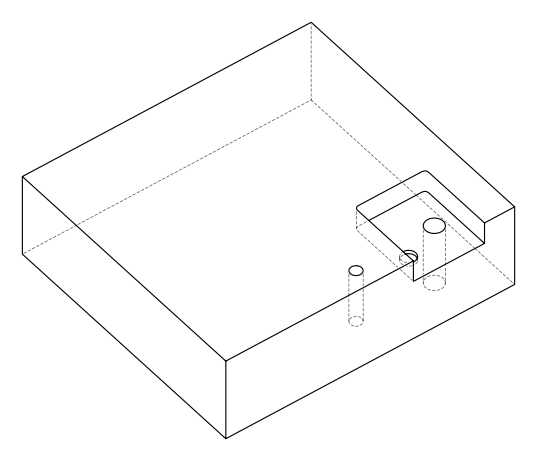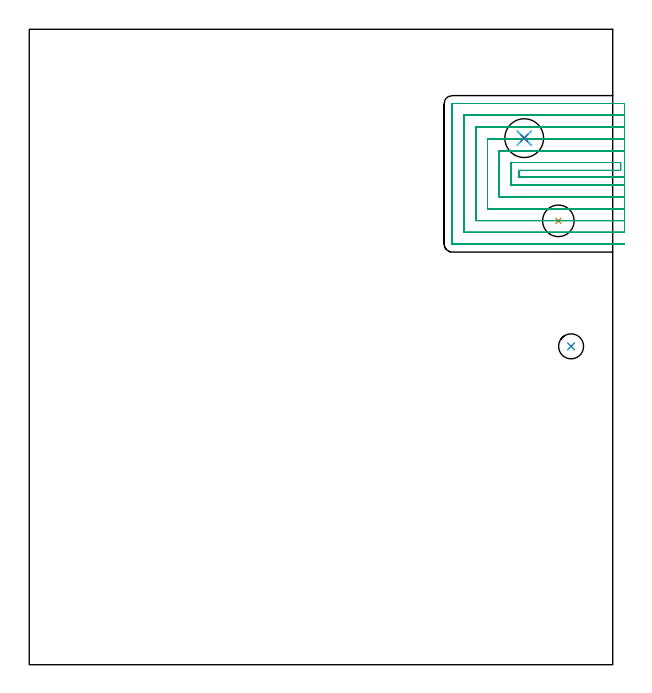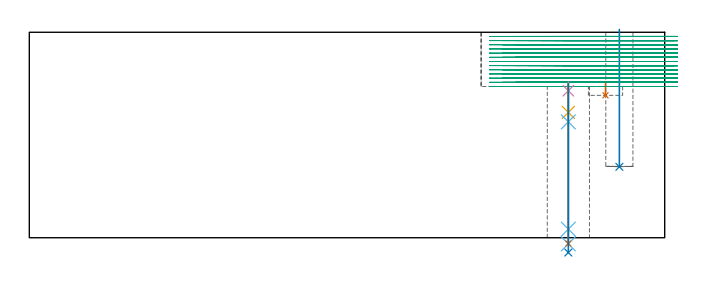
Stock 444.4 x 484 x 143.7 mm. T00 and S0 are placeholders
(PLAN: 8 operations, 7 tool changes, 67.5 min)
(1 INDEXABLE_INSERT_DRILL_BLIND_HOLE_FROM_SOLID | STEP1POCKET | UGT0302_003 | 0.04 min | 19924 mm3)
(2 INDEXABLE_INSERT_DRILL_BLIND_HOLE_FROM_SOLID_1 | STEP1POCKET_1 | NXT0302_009 | 0.39 min | 26559 mm3)
(3 MILL_SLOT | SLOT_PARTIAL_RECTANGULAR | NXT0201_011 | Follow Part, ap 3, ae 75% | 65.48 min | 562413 mm3)
(4 SPOT_DRILL | STEP1HOLE | NXT0321_9005460120000 | 0.06 min | 179 mm3)
(5 DRILL_BLIND_HOLE_INTO_CENTER | STEP1HOLE | NXT0301_092 | 0.09 min | 1700 mm3)
(6 GUN_DRILL_THROUGH_HOLE | STEP1HOLE | UGT0307_009 | 0.55 min | 10054 mm3)
(7 DRILL_TO_ENLARGE_THROUGH_HOLE | STEP1HOLE | NXT0301_104 | 0.46 min | 4273 mm3)
(8 DRILL_TO_ENLARGE_THROUGH_HOLE_1 | STEP1HOLE | UGT0301_394 | 0.48 min | 56027 mm3)
(TOOL UGT0302_003 | Indexable Insert Drill 24mm | D24 PA180 FL50 Z2)
(TOOL NXT0302_009 | Index. Insert Drill 19mm [880-D1900L25-05] | D19 PA176 FL95 Z2)
(TOOL NXT0201_011 | ENDMILL 12mm [2P460-1200-NA 1630] | D12 FL38 Z6)
(TOOL NXT0321_9005460120000 | NC Spot Drill, 142deg, 12mm, Carbide, Uncoated | D12 PA142 FL30 Z2)
(TOOL NXT0301_092 | Carbide Drill 12.1mm [860.1-1210-061A1-MM 2214] | D12.1 PA140 FL77 Z2)
(TOOL UGT0307_009 | Gun Drill 12 mm | D12 PA130 FL24 Z1)
(TOOL NXT0301_104 | Carbide Drill 14mm [860.1-1400-112A1-MM 2214] | D14 PA140 FL123 Z2)
(TOOL UGT0301_394 | Twist Drill 29.5 mm | D29.5 PA118 FL165 Z2)
(OP 1 INDEXABLE_INSERT_DRILL_BLIND_HOLE_FROM_SOLID)
G17 G21 G94 G90
T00 M6
G54
G17 G0 G90 X403. Y338.1 S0 M3
G43 Z153.7 H0
G94 G81 G98 Z99.6 F250. R107.8
G80
M5
M2
(OP 2 INDEXABLE_INSERT_DRILL_BLIND_HOLE_FROM_SOLID_1)
G17 G21 G94 G90
T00 M6
G54
G17 G0 G90 X412.7 Y242.5 S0 M3
G43 Z153.7 H1
G94 G81 G98 Z49.6 F250. R145.7
G80
M5
M2
(OP 3 MILL_SLOT)
G17 G21 G94 G90
T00 M6
G54
G17 G0 G90 X453.4 Y371.3 S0 M3
G43 Z153.7 H1
Z140.785
G94 G1 X450.4 F250.
X373. F500.
Y376.5
X450.4
Y382.5
X367.
Y365.3
X450.4
X453.4 F250.
Y391.5
X450.4
X358. F500.
Y356.3
X450.4
X453.4 F250.
Y400.5
X450.4
X349. F500.
Y347.3
X450.4
X453.4 F250.
Y409.5
X450.4
X340. F500.
Y338.3
X397.012
X400.012 F250.
X405.983
X408.983
X450.4 F500.
X453.4 F250.
Y418.5
X450.4
X331. F500.
Y329.3
X450.4
X453.4 F250.
Y427.5
X450.4
X322.2 F500.
G3 X322. Y427.3 R0.2
G1 Y320.5
G3 X322.2 Y320.3 R0.2
G1 X450.4
X453.4 F250.
G0 Y371.3 Z137.869
G1 X450.4
X373. F500.
Y376.5
X450.4
Y382.5
X367.
Y365.3
X450.4
X453.4 F250.
Y391.5
X450.4
X358. F500.
Y356.3
X450.4
X453.4 F250.
Y400.5
X450.4
X349. F500.
Y347.3
X450.4
X453.4 F250.
Y409.5
X450.4
X340. F500.
Y338.3
X397.012
X400.012 F250.
X405.983
X408.983
X450.4 F500.
X453.4 F250.
Y418.5
X450.4
X331. F500.
Y329.3
X450.4
X453.4 F250.
Y427.5
X450.4
X322.2 F500.
G3 X322. Y427.3 R0.2
G1 Y320.5
G3 X322.2 Y320.3 R0.2
G1 X450.4
X453.4 F250.
G0 Y371.3 Z134.954
G1 X450.4
X373. F500.
Y376.5
X450.4
Y382.5
X367.
Y365.3
X450.4
X453.4 F250.
Y391.5
X450.4
X358. F500.
Y356.3
X450.4
X453.4 F250.
Y400.5
X450.4
X349. F500.
Y347.3
X450.4
X453.4 F250.
Y409.5
X450.4
X340. F500.
Y338.3
X397.012
X400.012 F250.
X405.983
X408.983
X450.4 F500.
X453.4 F250.
Y418.5
X450.4
X331. F500.
Y329.3
X450.4
X453.4 F250.
Y427.5
X450.4
X322.2 F500.
G3 X322. Y427.3 R0.2
G1 Y320.5
G3 X322.2 Y320.3 R0.2
G1 X450.4
X453.4 F250.
G0 Y371.3 Z132.038
G1 X450.4
X373. F500.
Y376.5
X450.4
Y382.5
X367.
Y365.3
X450.4
X453.4 F250.
Y391.5
X450.4
X358. F500.
Y356.3
X450.4
X453.4 F250.
Y400.5
X450.4
X349. F500.
Y347.3
X450.4
X453.4 F250.
Y409.5
X450.4
X340. F500.
Y338.3
X397.012
X400.012 F250.
X405.983
X408.983
X450.4 F500.
X453.4 F250.
Y418.5
X450.4
X331. F500.
Y329.3
X450.4
X453.4 F250.
Y427.5
X450.4
X322.2 F500.
G3 X322. Y427.3 R0.2
G1 Y320.5
G3 X322.2 Y320.3 R0.2
G1 X450.4
X453.4 F250.
G0 Y371.3 Z129.123
G1 X450.4
X373. F500.
Y376.5
X450.4
Y382.5
X367.
Y365.3
X450.4
X453.4 F250.
Y391.5
X450.4
X358. F500.
Y356.3
X450.4
X453.4 F250.
Y400.5
X450.4
X349. F500.
Y347.3
X450.4
X453.4 F250.
Y409.5
X450.4
X340. F500.
Y338.3
X397.012
X400.012 F250.
X405.983
X408.983
X450.4 F500.
X453.4 F250.
Y418.5
X450.4
X331. F500.
Y329.3
X450.4
X453.4 F250.
Y427.5
X450.4
X322.2 F500.
G3 X322. Y427.3 R0.2
G1 Y320.5
G3 X322.2 Y320.3 R0.2
G1 X450.4
X453.4 F250.
G0 Y371.3 Z126.208
G1 X450.4
X373. F500.
Y376.5
X450.4
Y382.5
X367.
Y365.3
X450.4
X453.4 F250.
Y391.5
X450.4
X358. F500.
Y356.3
X450.4
X453.4 F250.
Y400.5
X450.4
X349. F500.
Y347.3
X450.4
X453.4 F250.
Y409.5
X450.4
X340. F500.
Y338.3
X397.012
X400.012 F250.
X405.983
X408.983
X450.4 F500.
X453.4 F250.
Y418.5
X450.4
X331. F500.
Y329.3
X450.4
X453.4 F250.
Y427.5
X450.4
X322.2 F500.
G3 X322. Y427.3 R0.2
G1 Y320.5
G3 X322.2 Y320.3 R0.2
G1 X450.4
X453.4 F250.
G0 Y371.3 Z123.292
G1 X450.4
X373. F500.
Y376.5
X450.4
Y382.5
X367.
Y365.3
X450.4
X453.4 F250.
Y391.5
X450.4
X358. F500.
Y356.3
X450.4
X453.4 F250.
Y400.5
X450.4
X349. F500.
Y347.3
X450.4
X453.4 F250.
Y409.5
X450.4
X340. F500.
Y338.3
X397.012
X400.012 F250.
X405.983
X408.983
X450.4 F500.
X453.4 F250.
Y418.5
X450.4
X331. F500.
Y329.3
X450.4
X453.4 F250.
Y427.5
X450.4
X322.2 F500.
G3 X322. Y427.3 R0.2
G1 Y320.5
G3 X322.2 Y320.3 R0.2
G1 X450.4
X453.4 F250.
G0 Y371.3 Z120.377
G1 X450.4
X373. F500.
Y376.5
X450.4
Y382.5
X367.
Y365.3
X450.4
X453.4 F250.
Y391.5
X450.4
X358. F500.
Y356.3
X450.4
X453.4 F250.
Y400.5
X450.4
X349. F500.
Y347.3
X450.4
X453.4 F250.
Y409.5
X450.4
X340. F500.
Y338.3
X397.012
X400.012 F250.
X405.983
X408.983
X450.4 F500.
X453.4 F250.
Y418.5
X450.4
X331. F500.
Y329.3
X450.4
X453.4 F250.
Y427.5
X450.4
X322.2 F500.
G3 X322. Y427.3 R0.2
G1 Y320.5
G3 X322.2 Y320.3 R0.2
G1 X450.4
X453.4 F250.
G0 Y371.3 Z117.462
G1 X450.4
X373. F500.
Y376.5
X450.4
Y382.5
X367.
Y365.3
X450.4
X453.4 F250.
Y391.5
X450.4
X358. F500.
Y356.3
X450.4
X453.4 F250.
Y400.5
X450.4
X349. F500.
Y347.3
X450.4
X453.4 F250.
Y409.5
X450.4
X340. F500.
Y338.3
X397.012
X400.012 F250.
X405.983
X408.983
X450.4 F500.
X453.4 F250.
Y418.5
X450.4
X331. F500.
Y329.3
X450.4
X453.4 F250.
Y427.5
X450.4
X322.2 F500.
G3 X322. Y427.3 R0.2
G1 Y320.5
G3 X322.2 Y320.3 R0.2
G1 X450.4
X453.4 F250.
G0 Y371.3 Z114.546
G1 X450.4
X373. F500.
Y376.5
X450.4
Y382.5
X367.
Y365.3
X450.4
X453.4 F250.
Y391.5
X450.4
X358. F500.
Y356.3
X450.4
X453.4 F250.
Y400.5
X450.4
X349. F500.
Y347.3
X450.4
X453.4 F250.
Y409.5
X450.4
X340. F500.
Y338.3
X397.012
X400.012 F250.
X405.983
X408.983
X450.4 F500.
X453.4 F250.
Y418.5
X450.4
X331. F500.
Y329.3
X450.4
X453.4 F250.
Y427.5
X450.4
X322.2 F500.
G3 X322. Y427.3 R0.2
G1 Y320.5
G3 X322.2 Y320.3 R0.2
G1 X450.4
X453.4 F250.
G0 Y371.3 Z111.631
G1 X450.4
X373. F500.
Y376.5
X450.4
Y382.5
X367.
Y365.3
X450.4
X453.4 F250.
Y391.5
X450.4
X358. F500.
Y356.3
X450.4
X453.4 F250.
Y400.5
X450.4
X349. F500.
Y347.3
X450.4
X453.4 F250.
Y409.5
X450.4
X340. F500.
Y338.3
X397.012
X400.012 F250.
X405.983
X408.983
X450.4 F500.
X453.4 F250.
Y418.5
X450.4
X331. F500.
Y329.3
X450.4
X453.4 F250.
Y427.5
X450.4
X322.2 F500.
G3 X322. Y427.3 R0.2
G1 Y320.5
G3 X322.2 Y320.3 R0.2
G1 X450.4
X453.4 F250.
G0 Y371.3 Z108.715
G1 X450.4
X373. F500.
Y376.5
X450.4
Y382.5
X367.
Y365.3
X450.4
X453.4 F250.
Y391.5
X450.4
X358. F500.
Y356.3
X450.4
X453.4 F250.
Y400.5
X450.4
X349. F500.
Y347.3
X450.4
X453.4 F250.
Y409.5
X450.4
X340. F500.
Y338.3
X397.013
X400.013 F250.
X405.983
X408.983
X450.4 F500.
X453.4 F250.
Y418.5
X450.4
X331. F500.
Y329.3
X450.4
X453.4 F250.
Y427.5
X450.4
X322.2 F500.
G3 X322. Y427.3 R0.2
G1 Y320.5
G3 X322.2 Y320.3 R0.2
G1 X450.4
X453.4 F250.
G0 Y371.3 Z105.8
G1 X450.4
X373. F500.
Y376.5
X450.4
Y382.5
X367.
Y365.3
X450.4
X453.4 F250.
Y391.5
X450.4
X358. F500.
Y356.3
X450.4
X453.4 F250.
Y400.5
X450.4
X349. F500.
Y347.3
X450.4
X453.4 F250.
Y409.5
X450.4
X340. F500.
Y338.3
X397.013
X400.013 F250.
X405.983
X408.983
X450.4 F500.
X453.4 F250.
Y418.5
X450.4
X331. F500.
Y329.3
X450.4
X453.4 F250.
Y427.5
X450.4
X322.2 F500.
G3 X322. Y427.3 R0.2
G1 Y320.5
G3 X322.2 Y320.3 R0.2
G1 X450.4
X453.4 F250.
G0 Z153.7
M5
M2
(OP 4 SPOT_DRILL)
G17 G21 G94 G90
T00 M6
G54
G17 G0 G90 X377. Y401.1 S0 M3
G43 Z153.7 H0
G94 G81 G98 Z102.8 F250. R108.8
G80
M5
M2
(OP 5 DRILL_BLIND_HOLE_INTO_CENTER)
G17 G21 G94 G90
T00 M6
G54
G17 G0 G90 X377. Y401.1 S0 M3
G43 Z153.7 H1
G94 G81 G98 Z87.65 F250. R107.8
G80
M5
M2
(OP 6 GUN_DRILL_THROUGH_HOLE)
G17 G21 G94 G90
T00 M6
G54
G17 G0 G90 X377. Y401.1 M8
G43 Z153.7 H0
Z100.982
S716 M3
G94 G1 Z81.036 F125. M26
G4 X.084
Z6. F250.
G4 X.084
Z-4.298 F125.
G4 X.084
M5
M9
G0 Z100.982
Z153.7
M2
(OP 7 DRILL_TO_ENLARGE_THROUGH_HOLE)
G17 G21 G94 G90
T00 M6
G54
G17 G0 G90 X377. Y401.1 S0 M3
G43 Z153.7 H1
G94 G73 G98 Z-4.048 F250. Q13.731 R107.8
G80
M5
M2
(OP 8 DRILL_TO_ENLARGE_THROUGH_HOLE_1)
G17 G21 G94 G90
T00 M6
G54
G17 G0 G90 X377. Y401.1 S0 M3
G43 Z153.7 H0
G94 G73 G98 Z-10.363 F250. Q29.041 R107.8
G80
M5
M2
